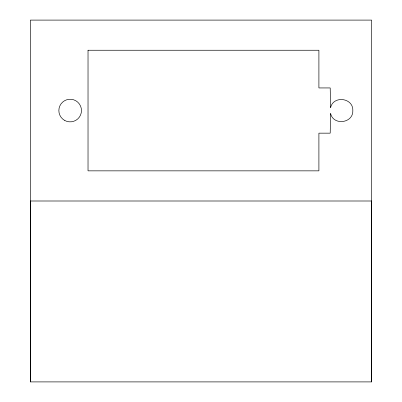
<?xml version="1.0" encoding="UTF-8"?>
<svg xmlns="http://www.w3.org/2000/svg" width="402" height="402" viewBox="0 0 402 402"><rect width="100%" height="100%" fill="white"/><g stroke="black" fill="none" stroke-linecap="round" stroke-linejoin="round"><path stroke-width="0.6" d="M30.336 381.9L30.336 20.1L371.664 20.1L371.664 381.9L30.336 381.9L30.336 201L371.664 201L371.664 381.9M88.028 50.25L88.028 170.85L318.902 170.85L318.902 133.162L330.208 133.162L330.59 113.475C333.333 125.916 353.388 123.273 352.82 110.55C353.388 97.827 333.333 95.184 330.59 107.625L330.208 87.937L318.902 87.937L318.902 50.25L88.028 50.25M64.511 120.344A11.306 11.306 0 0 0 81.47 110.55A11.306 11.306 0 0 0 64.511 100.756A11.306 11.306 0 0 0 64.511 120.344"/></g></svg>
